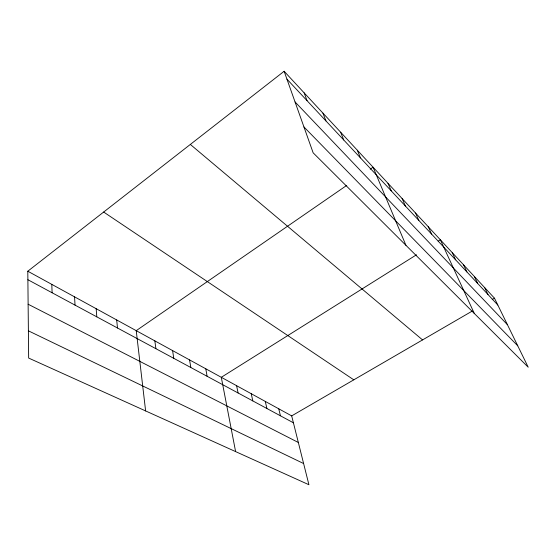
<?xml version="1.0" encoding="UTF-8"?>
<svg xmlns="http://www.w3.org/2000/svg" width="556" height="556" viewBox="0 0 556 556"><rect width="100%" height="100%" fill="white"/><g stroke="black" fill="none" stroke-linecap="round" stroke-linejoin="round"><path stroke-width="0.83" d="M27.8 271.217L291.685 415.888L308.914 484.735L28.655 358.064L27.8 271.217L284.137 71.265L494.465 298.176L528.2 367.189L313.146 152.817L284.137 71.265M346.729 185.398L136.227 330.66L145.623 410.933M370.22 169.191L373.076 167.217L405.936 245.314M416.493 254.787L221.295 377.302L235.605 451.604M438.197 241.165L440.366 239.81L474.317 313.473M291.685 415.888L472.35 311.012M492.248 299.462L494.465 298.176M28.384 330.827L303.611 463.537M28.127 304.222L298.343 442.486M27.883 279.717L293.408 422.789M103.666 212.044L353.797 379.831M190.333 144.435L422.56 339.918M303.951 126.963L517.761 345.832M295.055 101.956L507.44 324.718M286.938 79.133L497.822 305.049M484.63 287.57L487.994 294.52M474.337 276.464L477.708 283.497M463.551 264.83L466.922 271.947M452.243 252.626L455.607 259.819M428.252 226.737L431.588 234.09M415.513 213.004L418.835 220.426M402.113 198.541L405.4 206.04M387.984 183.299L391.243 190.868M357.32 150.217L360.476 157.911M340.633 132.217L343.726 139.966M322.939 113.125L325.948 120.923M304.146 92.845L307.058 100.685M278.751 408.799L280.433 415.798M265.281 401.418L266.908 408.514M251.242 393.717L252.813 400.911M236.592 385.69L238.093 392.981M205.776 368.795L207.124 376.294M189.568 359.906L190.819 367.516M172.603 350.607L173.764 358.321M154.846 340.87L155.895 348.695M116.691 319.95L117.483 327.991M96.16 308.698L96.8 316.85M74.56 296.855L75.032 305.119M51.805 284.38L52.097 292.762"/></g></svg>
